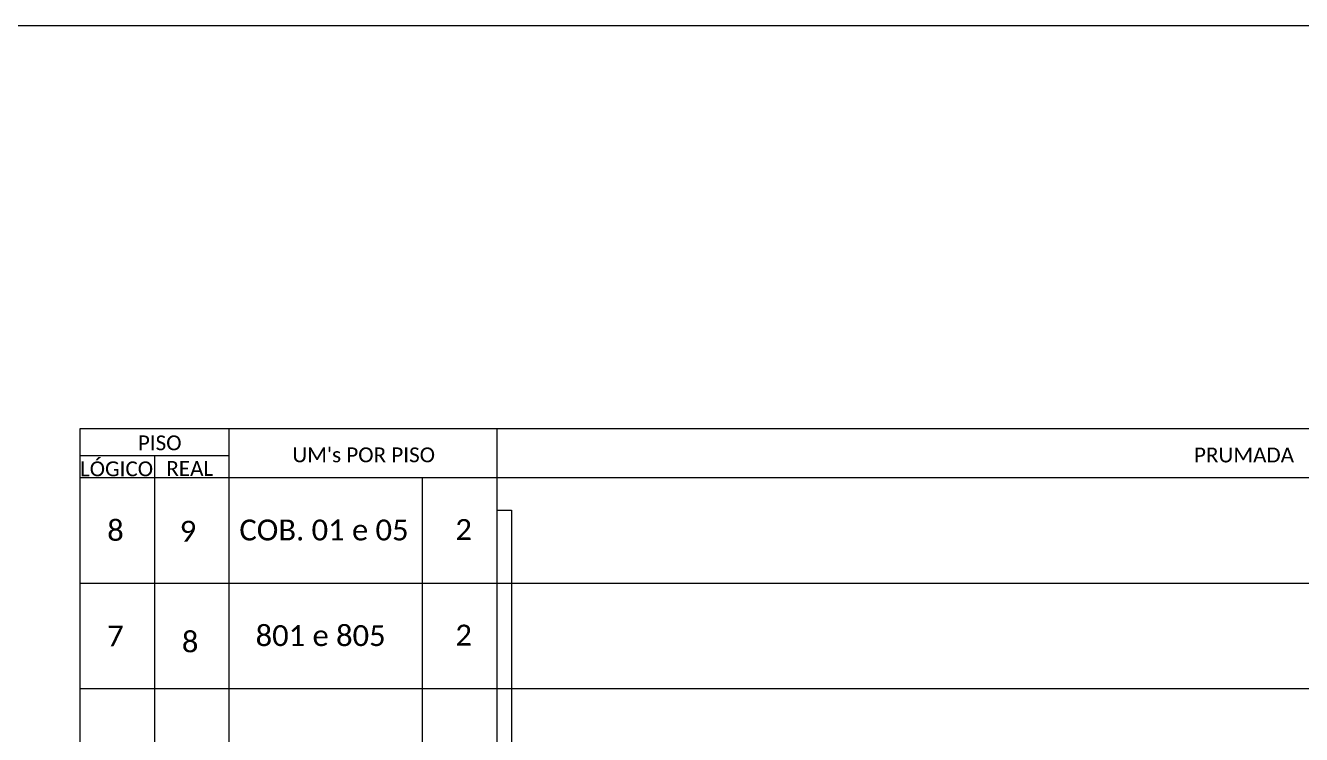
# Model space of a CAD drawing. Extents: x 0 to 841, y 0 to 594.
# Drawn here: x 420.4 to 618.3, y 484.1 to 594 of the extents above; entities that cross this region are included whole.
import ezdxf
from ezdxf.enums import TextEntityAlignment as Align

# ---------------------------------------------------------------- set-up
doc = ezdxf.new("R2010")
doc.units = 0
doc.styles.add('WMF-Calibri0', font='calibri.ttf')

msp = doc.modelspace()

# ---------------------------------------------------------------- linework, layer by layer
msp.add_line((481.99, 304.74), (481.99, 523.92))
msp.add_lwpolyline([(0, 594), (841, 594), (841, 0), (0, 0)], close=True)
at = {"color": 0}
for points in [[(757.17, 531.44), (428.83, 531.44)], [(428.83, 527.33), (451.98, 527.33)]]:
    msp.add_lwpolyline(points, dxfattribs=at)
for points in [[(428.83, 531.44), (428.83, 304.74), (757.17, 304.74), (757.17, 531.44)], [(451.98, 304.74), (451.98, 531.44)], [(493.57, 304.74), (493.57, 531.44)], [(440.4, 527.33), (440.4, 304.74)], [(428.83, 523.92), (757.17, 523.92)], [(428.83, 507.55), (757.17, 507.55)], [(428.83, 491.18), (757.17, 491.18)]]:
    msp.add_lwpolyline(points)
at = {"color": 3}
msp.add_lwpolyline([(493.57, 518.84), (495.77, 518.84), (495.78, 441.7), (497.35, 440.19), (495.78, 438.69), (495.78, 430.8), (497.35, 429.3), (495.78, 427.79), (495.78, 417.51), (493.57, 417.51)], dxfattribs=at)

# ---------------------------------------------------------------- texts
at = {"color": 0, "style": 'WMF-Calibri0'}
for s, p in [('     PISO', (433.79, 528.14)), ("UM's POR PISO", (461.8, 526.28)), ('PRUMADA', (601.63, 526.26)), ('  LÓGICO', (427.25, 524.11)), ('    REAL', (439.01, 524.17))]:
    msp.add_text(s, height=2.3, dxfattribs=at).set_placement(p)
at = {"color": 7, "style": 'WMF-Calibri0'}
for s, p in [('COB. 01 e 05', (453.59, 514.16)), ('801 e 805', (456.11, 497.78))]:
    msp.add_text(s, height=3.24, dxfattribs=at).set_placement(p)
at = {"color": 7, "style": 'WMF-Calibri0', "flags": 4}
for tag, p in [('8', (434.37, 515.72)), ('9', (445.61, 515.59)), ('2', (488.37, 515.85)), ('7', (434.37, 499.35)), ('2', (488.37, 499.48)), ('8', (445.95, 498.44))]:
    msp.add_attdef(tag, text='XX', height=3.24, dxfattribs=at).set_placement(p, align=Align.MIDDLE_CENTER)

doc.saveas('drawing.dxf')
